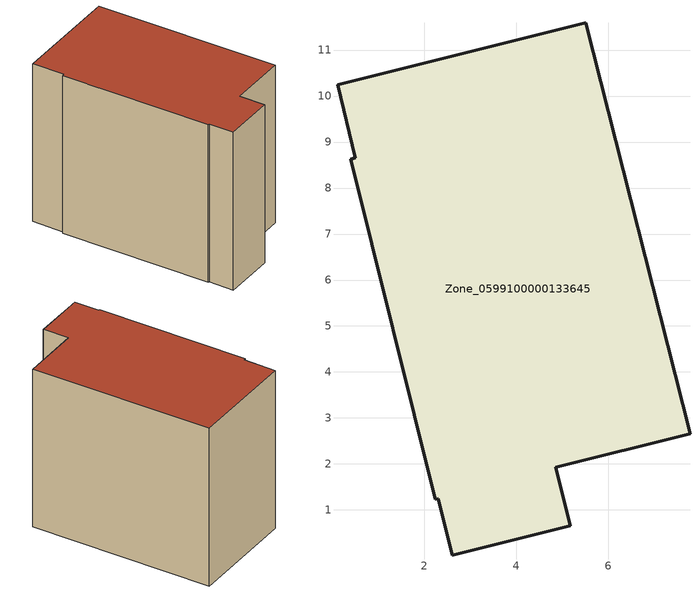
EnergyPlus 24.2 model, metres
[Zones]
Zone_0599100000133645
 floor ground (C_G): 2.31,1.25 2.24,1.23 0.4,8.63 0.5,8.66 0.11,10.25 5.51,11.59 7.78,2.66 4.86,1.93 5.17,0.66 2.61,0.02 z0
 wall outside (C_F): 4.86,1.93 7.78,2.66 5.51,11.59 0.11,10.25 0.5,8.66 0.4,8.63 2.24,1.23 2.31,1.25 2.61,0.02 5.17,0.66 4.86,1.93 z0:8.35
 roof outside (C_R): 2.31,1.25 2.61,0.02 5.17,0.66 4.86,1.93 7.78,2.66 5.51,11.59 0.11,10.25 0.5,8.66 0.4,8.63 2.24,1.23 z8.35
[BUILDING]
Pand.0599100000133645: North Axis=0; Terrain=City; Loads Convergence Tolerance Value=0.04; Temperature Convergence Tolerance Value=0.4; Solar Distribution=FullExterior; Maximum Number of Warmup Days=25; Minimum Number of Warmup Days=1
[Site:Location]
Rotterdam.The.Hague.AP_ZH_NLD Design_Conditions: Latitude=51.96; Longitude=4.45; Time Zone=1; Elevation=-4.5
[SITE:GROUNDTEMPERATURE:BUILDINGSURFACE]
18, 18, 18, 18, 18, 18, 18, 18, 18, 18, 18, 18
[MATERIAL] Thermal Absorptance=0.9; Solar Absorptance=0.7; Visible Absorptance=0.7
Name | Roughness | Thickness | Conductivity | Density | Specific Heat
G.TC.1975-1991 | MediumSmooth | 0.15 | 0.288461 | 540 | 1210
F.TC.1975-1991 | Rough | 0.3 | 0.230769 | 1920 | 840
R.TC.1975-1991 | MediumRough | 0.2 | 0.153846 | 1500 | 1000
[CONSTRUCTION]
C_G: G.TC.1975-1991
C_F: F.TC.1975-1991
C_R: R.TC.1975-1991
[ZONE]
Zone_0599100000133645: Type=1; Multiplier=1; Ceiling Height=Autocalculate; Volume=Autocalculate; Floor Area=autocalculate; Part of Total Floor Area=Yes
[ZONEINFILTRATION:DESIGNFLOWRATE]
Infil_Zone_0599100000133645: Zone or ZoneList or Space or SpaceList=Zone_0599100000133645; Schedule=AlwaysOn; Design Flow Rate Calculation Method=Flow/Area; Flow Rate per Floor Area=0.003; Constant Term Coefficient=1; Temperature Term Coefficient=0; Velocity Term Coefficient=0; Velocity Squared Term Coefficient=0
[HVACTEMPLATE:ZONE:IDEALLOADSAIRSYSTEM]
Zone_0599100000133645: Maximum Heating Supply Air Temperature=50; Minimum Cooling Supply Air Temperature=13; Maximum Heating Supply Air Humidity Ratio=0.0156; Minimum Cooling Supply Air Humidity Ratio=0.0077; Heating Limit=NoLimit; Cooling Limit=NoLimit; Dehumidification Control Type=ConstantSensibleHeatRatio; Cooling Sensible Heat Ratio=0.7; Dehumidification Setpoint=60; Humidification Control Type=None; Humidification Setpoint=30; Outdoor Air Method=None; Outdoor Air Flow Rate per Person=0.00944; Outdoor Air Flow Rate per Zone Floor Area=0; Outdoor Air Flow Rate per Zone=0; Demand Controlled Ventilation Type=None; Outdoor Air Economizer Type=NoEconomizer; Heat Recovery Type=None; Sensible Heat Recovery Effectiveness=0.7; Latent Heat Recovery Effectiveness=0.65
[ZONECONTROL:THERMOSTAT]
ThermostatControl_Zone_0599100000133645: Zone or ZoneList=Zone_0599100000133645; Control Type Schedule=DualSetpointControlType; Control 1=Thermostat_Zone_0599100000133645; Temperature Difference Between Cutout And Setpoint=0
[THERMOSTATSETPOINT:DUALSETPOINT]
Thermostat_Zone_0599100000133645: Heating Setpoint Temperature Schedule=HeatingSetpoint_Zone_0599100000133645; Cooling Setpoint Temperature Schedule=CoolingSetpoint_Zone_0599100000133645
[SCHEDULE:COMPACT]
HeatingSetpoint_Zone_0599100000133645: Through: 12/31, For: AllDays, Until: 24:00, 21
CoolingSetpoint_Zone_0599100000133645: Through: 12/31, For: AllDays, Until: 24:00, 24
DualSetpointControlType: Through: 12/31, For: AllDays, Until: 24:00, 4
AlwaysOn: Through: 12/31, For: AllDays, Until: 24:00, 1
